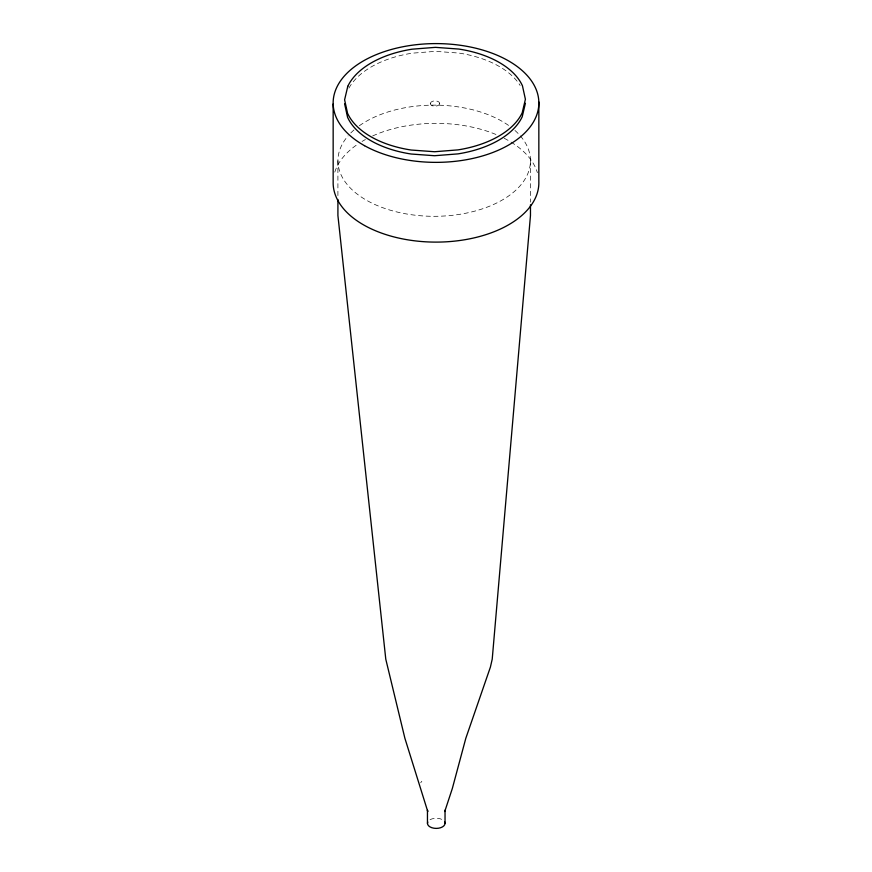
<?xml version="1.0" encoding="UTF-8"?>
<svg xmlns="http://www.w3.org/2000/svg" width="872" height="872" viewBox="0 0 872 872"><rect width="100%" height="100%" fill="white"/><g stroke="black" fill="none" stroke-linecap="round" stroke-linejoin="round"><path stroke-width="0.65" stroke-dasharray="4.36 3.27" d="M420.718 782.784L421.83 781.236M530.47 160.72L530.47 202.151M337.911 160.72L337.911 196.8M430.038 819.735A8.796 5.079 0 0 1 443.859 820.781M334.793 172.122A102.852 59.383 0 0 1 358.425 143.738M362.043 141.46A102.852 59.383 0 0 1 365.401 139.542M372.627 135.956A102.852 59.383 0 0 1 497.214 135.007M504.212 138.277A102.852 59.383 0 0 1 509.848 141.395M511.003 142.092A102.852 59.383 0 0 1 537.381 172.689M520.312 135.879A96.28 55.59 0 0 1 434.191 216.31A96.28 55.59 0 0 1 348.07 135.879M350.806 132.936A96.28 55.59 0 0 1 354.359 129.656M359.373 125.731A96.28 55.59 0 0 1 508.997 125.731M514.949 130.462A96.28 55.59 0 0 1 519.429 134.877M430.408 103.55A4.654 2.692 0 0 1 435.084 100.88A4.654 2.692 0 0 1 439.717 103.583M439.608 103.528A4.654 2.692 0 0 1 434.921 106.199A4.654 2.692 0 0 1 430.299 103.496M348.92 88.105A91.615 52.887 0 0 1 412.042 53.192L435.455 51.35L458.836 53.061A89.206 51.503 0 0 1 520.126 85.456"/><path stroke-width="1.31" d="M525.402 103.278L522.208 116.794A91.615 52.887 0 0 1 457.964 153.886L434.561 155.728L411.17 154.017A89.206 51.503 0 0 1 347.568 117.295L344.603 103.801M538.842 101.97L538.842 181.714A102.852 59.383 0 0 1 437.744 242.1A102.852 59.383 0 0 1 333.159 183.741L333.159 103.986M530.47 204.822L530.47 215.515L492.222 659.156L490.402 667.113L465.822 738.268L452.328 788.517L444.742 811.527L445.036 810.208L445.036 823.321M427.454 823.332L427.454 810.219L427.76 811.527L404.891 738.279L385.784 659.188L337.911 215.515L337.911 199.481M444.742 822.013A8.796 5.079 0 0 1 436.251 828.4A8.796 5.079 0 0 1 427.76 822.013M347.797 86.284L344.603 99.8L347.568 113.306A89.206 51.503 0 0 0 411.17 150.028L434.561 151.739L457.964 149.886A91.615 52.887 0 0 0 522.208 112.804L525.402 99.288L522.448 85.783A89.206 51.503 0 0 0 458.836 49.061L435.455 47.35L412.042 49.192A91.615 52.887 0 0 0 347.808 86.284M364.518 145.679A102.852 59.383 0 0 0 535.79 117.371A102.852 59.383 0 0 0 407.693 45.889A102.852 59.383 0 0 0 364.518 145.679"/></g></svg>
